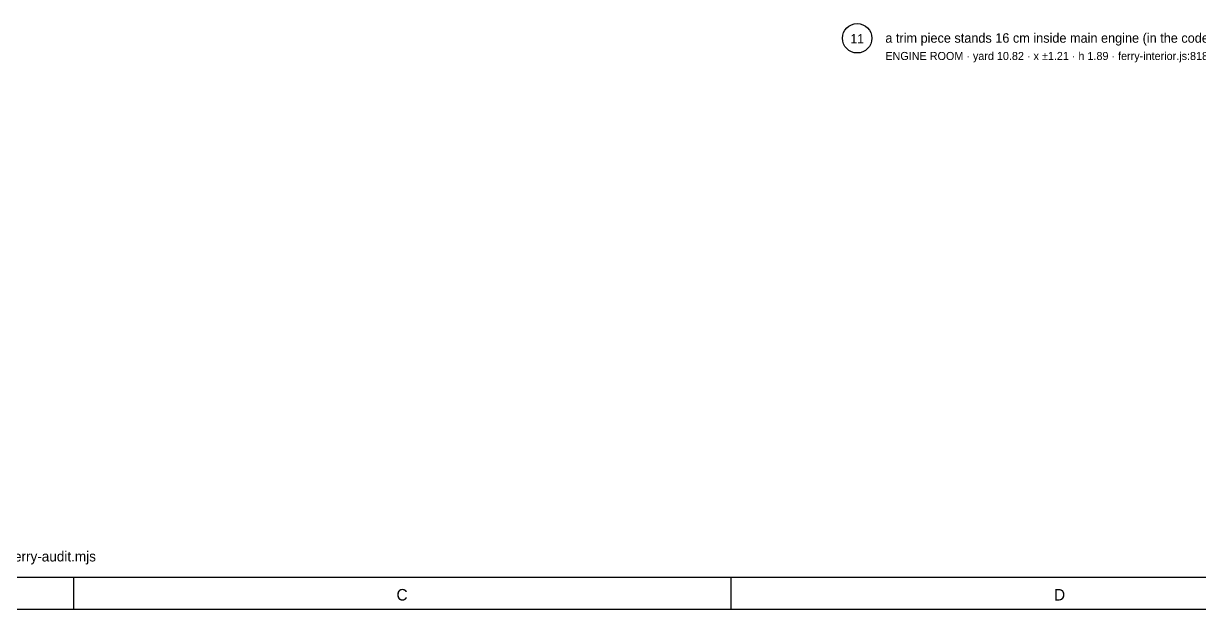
# Model space of a CAD drawing. Extents: x 5 to 836, y 5 to 589.
# Drawn here: x 207.5 to 391, y 5 to 96.5 of the extents above; entities that cross this region are included whole.
import ezdxf
from ezdxf.enums import TextEntityAlignment as Align

# ---------------------------------------------------------------- set-up
doc = ezdxf.new("R2010")
doc.units = 0
for name, color, linetype in [('CHECK', 40, 'CONTINUOUS'), ('CHECK-TEXT', 40, 'CONTINUOUS'), ('FRAME', 7, 'CONTINUOUS'), ('MARKUP-TEXT', 1, 'CONTINUOUS'), ('TEXT', 7, 'CONTINUOUS'), ('THIN', 7, 'CONTINUOUS')]:
    doc.layers.add(name, color=color, linetype=linetype)

msp = doc.modelspace()

# ---------------------------------------------------------------- linework, layer by layer
at = {"layer": 'CHECK'}
msp.add_circle((337.6, 94.2), 2.3, dxfattribs=at)
at = {"layer": 'FRAME'}
msp.add_line((831, 10), (10, 10), dxfattribs=at)
at = {"layer": 'THIN'}
for p, q in [((215.25, 10), (215.25, 5)), ((317.88, 10), (317.88, 5)), ((836, 5), (5, 5))]:
    msp.add_line(p, q, dxfattribs=at)

# ---------------------------------------------------------------- texts
at = {"layer": 'CHECK-TEXT'}
msp.add_text('11', height=1.44, dxfattribs=at).set_placement((337.6, 93.4), align=Align.CENTER)
msp.add_text('ENGINE ROOM · yard 10.82 · x ±1.21 · h 1.89 · ferry-interior.js:818, ferry-interior.js:842', height=1.26, dxfattribs=at).set_placement((342, 90.8))
at = {"layer": 'MARKUP-TEXT'}
msp.add_text('WORKING DRAWINGS OF THE GAME MODEL · Johansson World vessel · no flag, class or construction approval · buildFerryModel() as built, cut and drawn with hidden lines removed · issues from tools/ferry-audit.mjs', height=1.58, dxfattribs=at).set_placement((14, 12.5))
at = {"layer": 'TEXT'}
msp.add_text('a trim piece stands 16 cm inside main engine (in the code-built engine room, seen until the Blender model loads)', height=1.48, dxfattribs=at).set_placement((342, 93.5))
for s, p in [('C', (266.56, 6.4)), ('D', (369.19, 6.4))]:
    msp.add_text(s, height=1.8, dxfattribs=at).set_placement(p, align=Align.CENTER)

doc.saveas('drawing.dxf')
